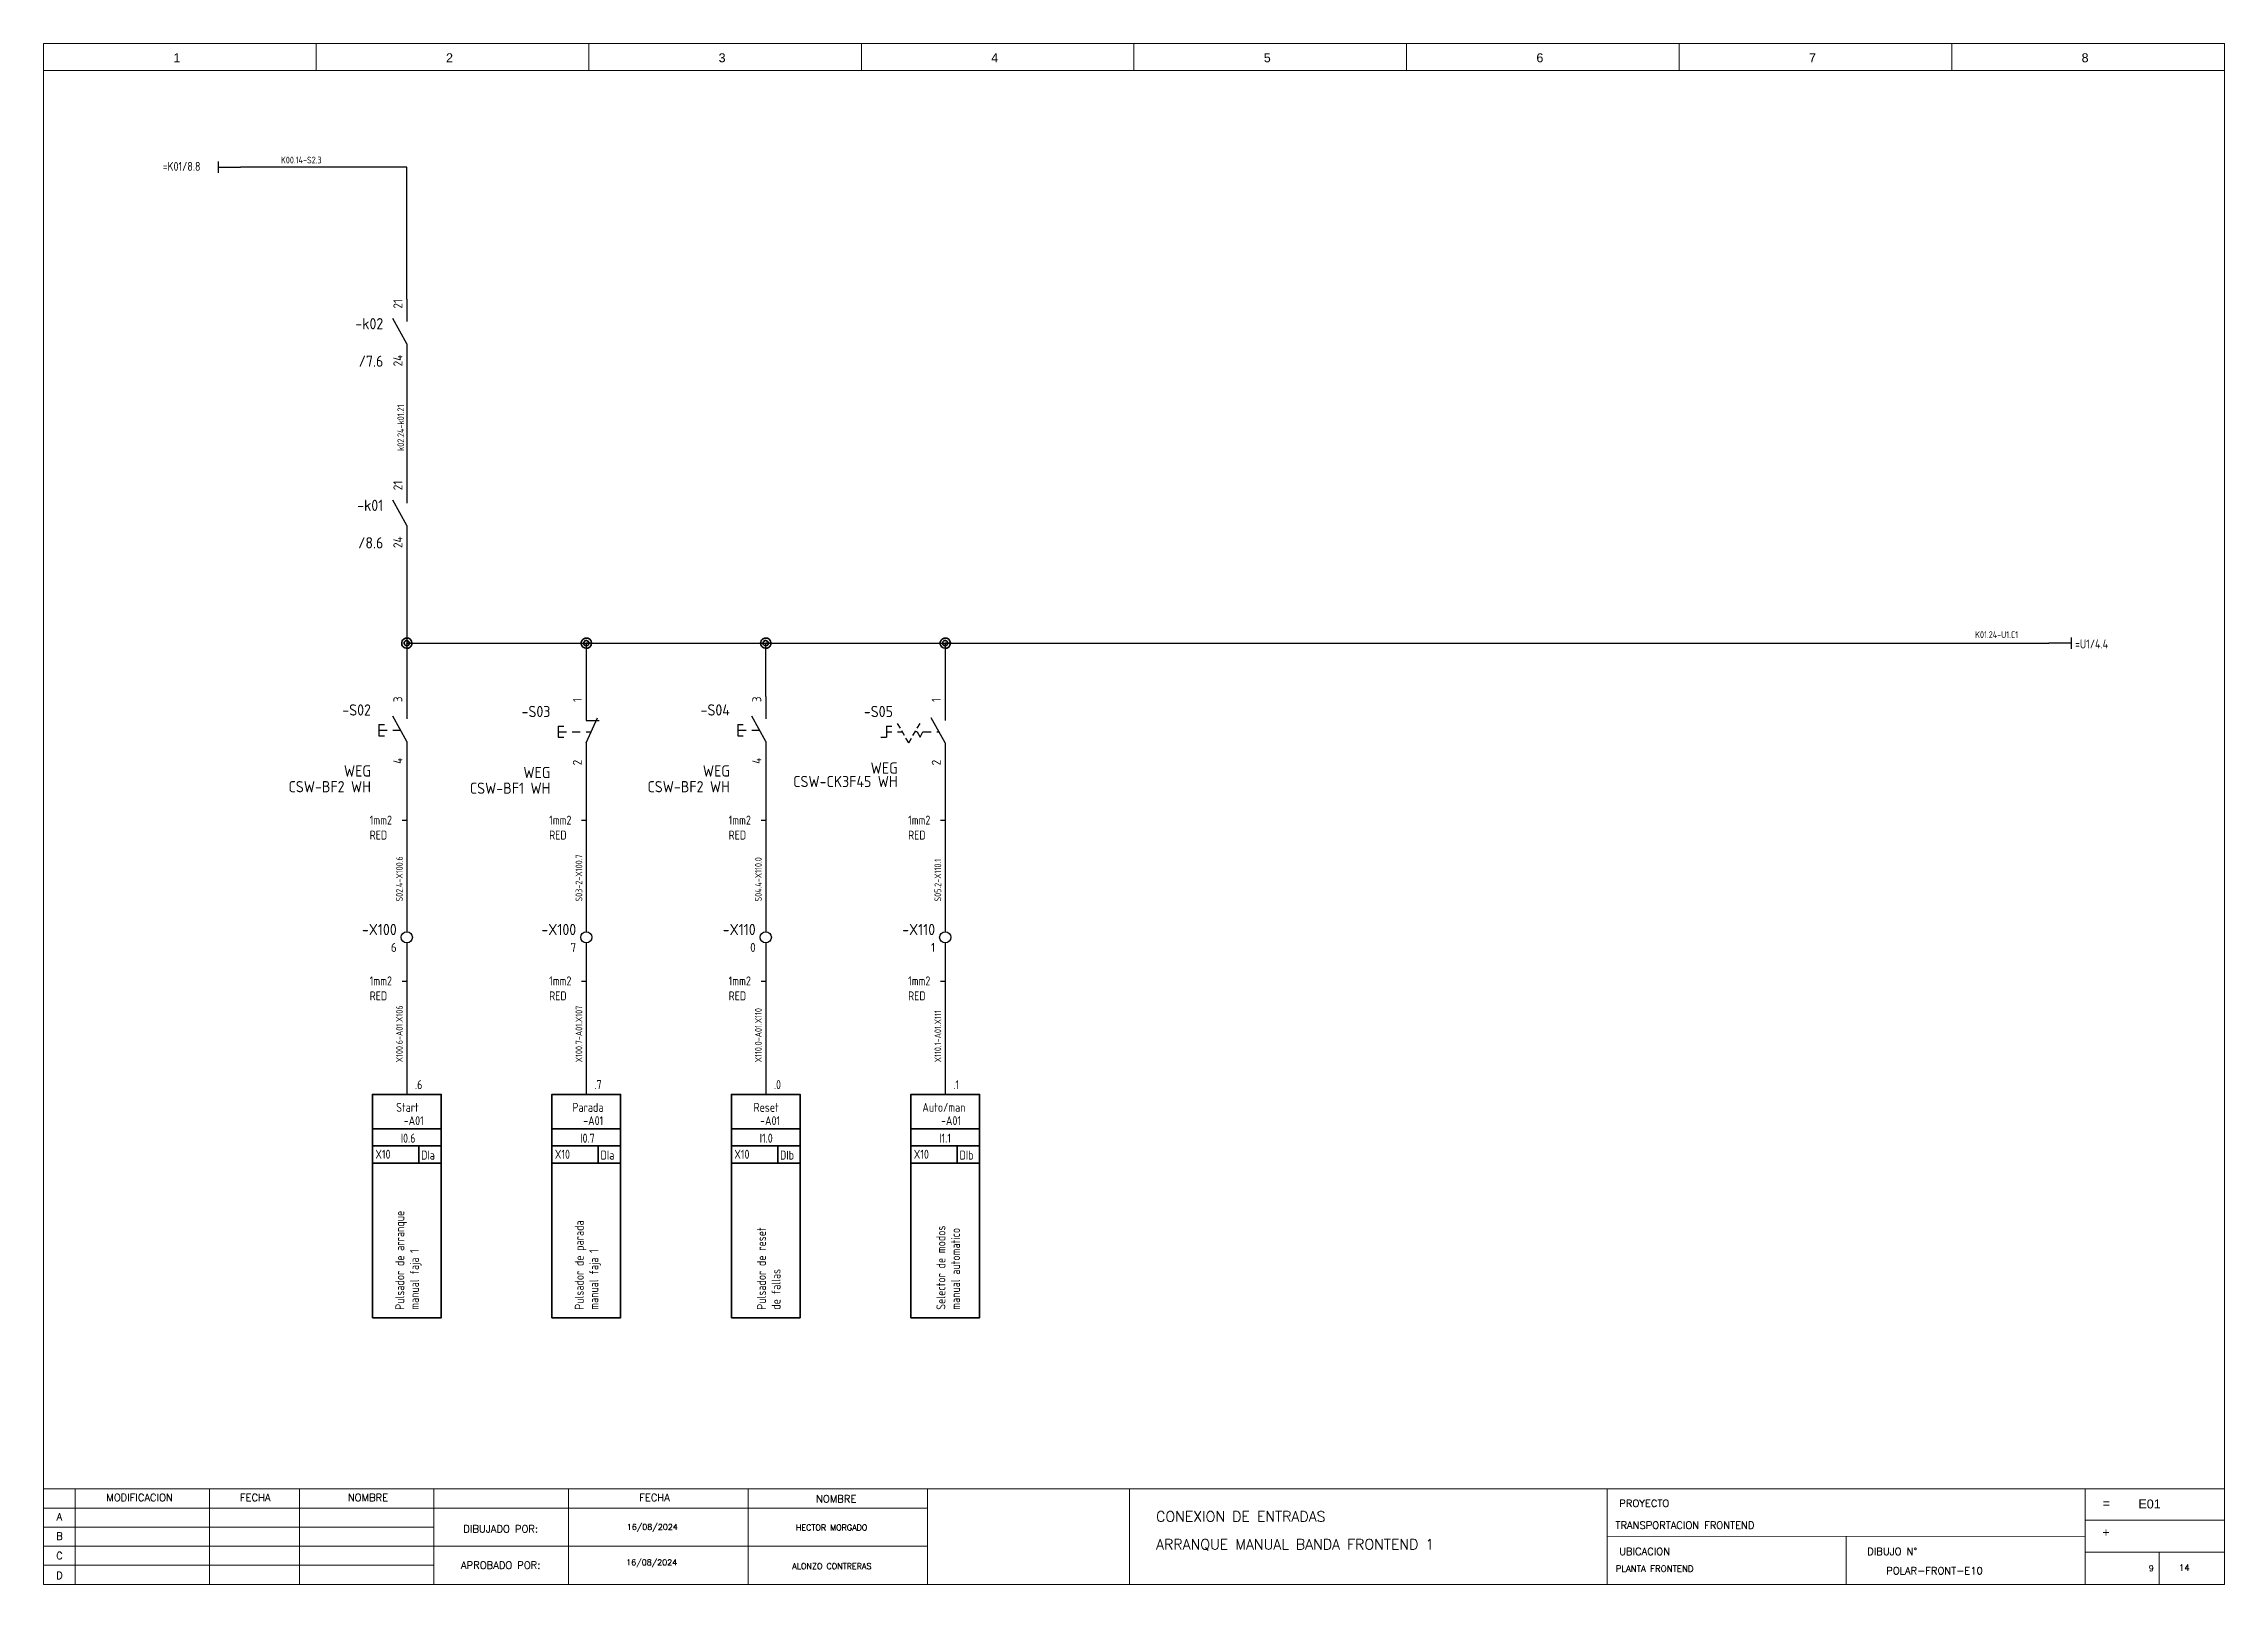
# Paper-space layout '09' of a CAD drawing. Header units: millimetres. Extents: x -33 to 453, y -23 to 320.
# The model-space entities are those that its viewports show. They can reach past a viewport. Long polylines and large blocks are cut down to what shows.
import ezdxf
from ezdxf.enums import TextEntityAlignment as Align

# ---------------------------------------------------------------- set-up
doc = ezdxf.new("R2010")
doc.units = ezdxf.units.MM
doc.header["$MEASUREMENT"] = 0
for name, color, linetype in [('0V', 160, 'Continuous'), ('24V', 20, 'Continuous'), ('DESC', 150, 'Continuous'), ('DESCCHILD', 20, 'Continuous'), ('PDF_Geometría', 7, 'Continuous'), ('TAGS', 150, 'Continuous'), ('TERMS', 123, 'Continuous'), ('WIRENO', 10, 'Continuous'), ('WIREREF', 50, 'Continuous')]:
    doc.layers.add(name, color=color, linetype=linetype)
for name, color, linetype, lineweight in [('FORMATO', 7, 'Continuous', 5), ('nombre tags', 200, 'Continuous', 0), ('SYMS', 7, 'Continuous', 30)]:
    doc.layers.add(name, color=color, linetype=linetype, lineweight=lineweight)
doc.styles.add('ROMANS', font='romans.shx')
doc.styles.add('SIMPLEX', font='simplex.shx', dxfattribs={"height": 6})
doc.styles.get("Standard").update_dxf_attribs({"font": 'arial.ttf'})
doc.styles.add('WD_IEC', font='ISOCP2.shx', dxfattribs={"width": 0.9, "height": 4})

# ---------------------------------------------------------------- blocks, each defined once
blk = doc.blocks.new('Membrete A3')
at = {"layer": 'FORMATO', "color": 5}
for p, q in [((454.02, 319.51), (-32.03, 319.51)), ((-32.03, 319.51), (-32.03, 313.51)), ((28.73, 319.51), (28.73, 313.51)), ((89.48, 319.51), (89.48, 313.51)), ((150.24, 319.51), (150.24, 313.51)), ((210.99, 319.51), (210.99, 313.51)), ((271.75, 319.51), (271.75, 313.51)), ((332.5, 319.51), (332.5, 313.51)), ((393.26, 319.51), (393.26, 313.51)), ((454.02, 319.51), (454.02, 313.51)), ((-32.03, 313.51), (454.02, 313.51)), ((454.02, -2.58), (-32.03, -2.58)), ((-32.03, -2.58), (-32.03, -23.85)), ((-25.03, -23.85), (-25.03, -2.58)), ((4.97, -23.85), (4.97, -2.58)), ((24.97, -23.85), (24.97, -2.58)), ((54.97, -23.85), (54.97, -2.58)), ((84.97, -23.85), (84.97, -2.58)), ((124.97, -23.85), (124.97, -2.58)), ((164.97, -23.85), (164.97, -2.58)), ((209.97, -23.85), (209.97, -2.58)), ((316.47, -2.58), (316.47, -23.85)), ((422.96, -2.58), (422.96, -23.85)), ((454.02, -2.58), (454.02, -23.85)), ((-32.03, -6.84), (54.97, -6.84)), ((54.97, -6.84), (164.97, -6.84)), ((422.96, -9.52), (454.02, -9.52)), ((-32.03, -11.09), (54.97, -11.09)), ((316.47, -13.22), (422.96, -13.1)), ((369.71, -13.16), (369.71, -23.85)), ((-32.03, -15.35), (54.97, -15.35)), ((54.97, -15.35), (164.97, -15.35)), ((422.96, -16.69), (454.02, -16.69)), ((-32.03, -19.6), (54.97, -19.6)), ((454.02, -23.85), (-32.03, -23.85))]:
    blk.add_line(p, q, dxfattribs=at)
at = {"layer": 'FORMATO', "color": 172, "true_color": 0x0000d2}
blk.add_line((439.51, -16.69), (439.51, -23.85), dxfattribs=at)
at = {"flags": 8}
for tag, p in [('=', (437.34, -6.94)), ('+', (437.03, -13.59))]:
    blk.add_attdef(tag, text='', height=2, dxfattribs=at).set_placement(p, align=Align.CENTER)
at = {"layer": 'FORMATO', "style": 'SIMPLEX'}
for s, height, p in [('MODIFICACION', 1.625, (-10.65, -5.33)), ('FECHA', 1.625, (15.14, -5.33)), ('NOMBRE', 1.625, (40.26, -5.33)), ('FECHA', 1.625, (104.13, -5.33)), ('NOMBRE', 1.625, (144.62, -5.61)), ('A', 1.62, (-28.51, -9.6)), ('PROYECTO', 1.625, (324.72, -6.61)), ('B', 1.62, (-28.51, -13.91)), ('DIBUJADO POR:', 1.625, (69.84, -12.31)), ('C', 1.62, (-28.51, -18.26)), ('APROBADO POR:', 1.625, (69.84, -20.39)), ('UBICACION', 1.625, (324.79, -17.32)), ('DIBUJO N°', 1.625, (379.98, -17.32)), ('D', 1.62, (-28.51, -22.66))]:
    blk.add_text(s, height=height, dxfattribs=at).set_placement(p, align=Align.CENTER)
at = {"layer": 'FORMATO', "color": 5, "char_height": 2, "attachment_point": 1}
for s, insert in [('1', (-3.1, 317.35)), ('2', (57.66, 317.35)), ('3', (118.41, 317.35)), ('4', (179.17, 317.35)), ('5', (239.92, 317.35)), ('6', (300.68, 317.35)), ('7', (361.44, 317.35)), ('8', (422.19, 317.35))]:
    blk.add_mtext_dynamic_manual_height_columns(s, width=6.4736, gutter_width=10, heights=[0], dxfattribs=dict(at, insert=insert))
at = {"layer": 'FORMATO', "char_height": 2, "attachment_point": 1}
for s, insert in [('{\\Famgdt|c0;=}', (426.91, -4.81)), ('{\\Famgdt|c0;+}', (426.84, -11.28))]:
    blk.add_mtext_dynamic_manual_height_columns(s, width=6.5897, gutter_width=30, heights=[0], dxfattribs=dict(at, insert=insert))
at = {"layer": 'FORMATO', "char_height": 1.3, "attachment_point": 1, "style": 'SIMPLEX'}
for insert in [(97.95, -10.41), (97.81, -18.31)]:
    blk.add_mtext_dynamic_manual_height_columns('16/08/2024', width=6.1912, gutter_width=1, heights=[0], dxfattribs=dict(at, insert=insert))
at = {"layer": 'FORMATO', "flags": 8}
for tag, p, height, style in [('MOD_DESC11', (-24.47, -8.5), 1.3, 'ROMANS'), ('MOD_DESC12', (-24.47, -10.77), 1.3, 'ROMANS'), ('TITULO_3', (215.92, -9.87), 2.3, 'ROMANS'), ('MOD_DESC21', (-24.43, -12.68), 1.3, 'ROMANS'), ('MOD_DESC22', (-24.43, -14.95), 1.3, 'ROMANS'), ('TITULO_4', (215.92, -16.08), 2.3, 'ROMANS'), ('TITULO_1', (318.29, -11.48), 1.62, 'SIMPLEX'), ('MOD_DESC31', (-24.52, -16.84), 1.3, 'ROMANS'), ('MOD_DESC32', (-24.52, -19.12), 1.3, 'ROMANS'), ('TITULO_2', (318.36, -21.07), 1.4, 'SIMPLEX')]:
    blk.add_attdef(tag, p, '', height=height, dxfattribs=dict(at, style=style))
for tag, height, style, p in [('MOD_F1', 1.3, 'ROMANS', (14.38, -9.61)), ('MOD_N1', 1.3, 'ROMANS', (30.54, -9.91)), ('MOD_F2', 1.3, 'ROMANS', (14.31, -13.92)), ('MOD_N2', 1.3, 'ROMANS', (30.46, -14.07)), ('DIBUJO', 1.3, 'SIMPLEX', (143.59, -11.82)), ('MOD_F3', 1.3, 'ROMANS', (14.38, -18.31)), ('MOD_N3', 1.3, 'ROMANS', (30.48, -18.32)), ('APROBO', 1.3, 'SIMPLEX', (143.64, -20.44)), ('DWG_NO', 1.62, 'SIMPLEX', (389.4, -21.62)), ('N°', 1.3, 'ROMANS', (432.14, -20.89))]:
    blk.add_attdef(tag, text='', height=height, dxfattribs=dict(at, style=style)).set_placement(p, align=Align.CENTER)
at = {"layer": 'FORMATO', "style": 'ROMANS', "flags": 8}
blk.add_attdef('CANTIDAD', text='', height=1.4, dxfattribs=at).set_placement((447.78, -20.98), align=Align.RIGHT)
blk = doc.blocks.new('REFERENCIA_ENTRADA_HORIZONTAL')
at = {"layer": 'SYMS'}
for p, q in [((-5, 1.25), (-5, -1.25)), ((-5, 0), (0, 0))]:
    blk.add_line(p, q, dxfattribs=at)
at = {"layer": 'TAGS', "style": 'WD_IEC', "width": 0.9, "flags": 8}
blk.add_attdef('TAG', text='', height=1, dxfattribs=at).set_placement((-15.18, -2.12), align=Align.RIGHT)
blk = doc.blocks.new('VT0002')
blk.add_circle((0, 0), 1.25)
at = {"style": 'WD_IEC', "flags": 1}
for tag, p, height in [('ASSYCODE', (2.75, 10.75), 1), ('CATDESC', (2.75, 9.25), 1), ('MFG', (2.75, 7.25), 1.5), ('CAT', (2.75, 4.75), 1.5), ('X4PIN01', (-1.25, 1), 0.25), ('X4TERM01', (-1.25, 0), 0.25), ('X4TERMDESC01', (-1.25, 0.5), 0.4), ('STRIPSEQ', (0, 0), 0.025), ('X2PIN01', (0, 2.25), 0.25), ('X2TERM01', (0, 1.25), 0.25), ('X8PIN01', (0, -0.25), 0.25), ('X2TERMDESC01', (0, 1.75), 0.4), ('X1PIN01', (1.25, 1), 0.25), ('X1TERM01', (1.25, 0), 0.25), ('X1TERMDESC01', (1.25, 0.5), 0.4), ('LINKTERM', (0, -0.04), 0.025), ('X8TERM01', (0, -1.25), 0.25), ('X8TERMDESC01', (0, -0.75), 0.4)]:
    blk.add_attdef(tag, p, '', height=height, dxfattribs=at)
at = {"style": 'WD_IEC'}
for tag, p in [('INST', (-2.25, 6.5)), ('LOC', (-2.25, 3.5)), ('DESC1', (-2.25, -6.25)), ('DESC2', (-2.25, -9.25)), ('DESC3', (-2.25, -12.25))]:
    blk.add_attdef(tag, text='', height=2.5, dxfattribs=at).set_placement(p, align=Align.RIGHT)
at = {"style": 'WD_IEC', "flags": 8}
for tag, height, p in [('TAGSTRIP', 2.5, (-2.25, 0.5)), ('TERM01', 2, (-2.25, -3.25))]:
    blk.add_attdef(tag, text='', height=height, dxfattribs=at).set_placement(p, align=Align.RIGHT)
blk = doc.blocks.new('VSW21')
for p, q in [((0, 7.5), (0, 2.5)), ((0, -2.5), (-3.125, 3.125)), ((0, -2.5), (0, -7.5))]:
    blk.add_line(p, q)
at = {"style": 'WD_IEC'}
for tag, p in [('INST', (-5.25, 7.75)), ('LOC', (-5.25, 4.25)), ('TAG2', (-5.25, 0.75)), ('XREF', (-5.25, -3.75)), ('DESC2', (-5.25, -11.1)), ('DESC1', (-5.25, -7.6)), ('DESC3', (-5.25, -14.6)), ('WDTAGALT', (-5, -18))]:
    blk.add_attdef(tag, text='', height=2.5, dxfattribs=at).set_placement(p, align=Align.RIGHT)
blk.add_attdef('TERM01', text='', height=2, rotation=90, dxfattribs=at).set_placement((-1, 7.5), align=Align.RIGHT)
at = {"style": 'WD_IEC', "flags": 1}
for tag, p, height in [('X2TERM01', (0, 7.5), 0.32), ('X4LINK', (-2, 0), 0.32), ('X1LINK', (-0.5, 0), 0.32), ('CONTACT', (4, -3.5), 1), ('FAMILY', (4, -5), 1), ('COMMON', (5.25, -4.75), 1), ('X8TERM02', (0, -7.5), 0.32)]:
    blk.add_attdef(tag, p, '', height=height, dxfattribs=at)
at = {"style": 'WD_IEC'}
blk.add_attdef('TERM02', (-1, -7.5), '', height=2, rotation=90, dxfattribs=at)
blk = doc.blocks.new('VPB11')
for p, q in [((0, 7.5), (0, 2.5)), ((-6.25, 1.25), (-6.25, -1.25)), ((-6.25, 1.25), (-5, 1.25)), ((-6.25, 0), (-4.375, 0)), ((0, -2.5), (-3.125, 3.125)), ((-3.125, 0), (-1.389, 0)), ((-6.25, -1.25), (-5, -1.25)), ((0, -2.5), (0, -7.5))]:
    blk.add_line(p, q)
at = {"style": 'WD_IEC'}
for tag, p in [('INST', (-8, 10.25)), ('TAG1', (-8, 3.25)), ('LOC', (-8, 6.75)), ('DESC1', (-8, -10.35)), ('DESC2', (-8, -13.85)), ('DESC3', (-8, -17.35))]:
    blk.add_attdef(tag, text='', height=2.5, dxfattribs=at).set_placement(p, align=Align.RIGHT)
blk.add_attdef('TERM01', text='', height=2, rotation=90, dxfattribs=at).set_placement((-1, 7.5), align=Align.RIGHT)
at = {"style": 'WD_IEC', "flags": 1}
for tag, p, height in [('X2TERM01', (0, 7.5), 0.32), ('CONTACT', (0.5, 4.5), 1), ('X1LINK', (0, 0), 0.32), ('COMMON', (1.75, 3.25), 1), ('ASSYCODE', (1, -4), 1), ('FAMILY', (1, -5.5), 1), ('X8TERM02', (0, -7.5), 0.32), ('CATDESC', (1, -7), 1)]:
    blk.add_attdef(tag, p, '', height=height, dxfattribs=at)
at = {"style": 'WD_IEC', "flags": 9}
for tag, p in [('MFG', (-8.5, -0.25)), ('CAT', (-8.5, -2.75))]:
    blk.add_attdef(tag, text='', height=1.5, dxfattribs=at).set_placement(p, align=Align.RIGHT)
at = {"style": 'WD_IEC'}
blk.add_attdef('TERM02', (-1, -7.5), '', height=2, rotation=90, dxfattribs=at)
at = {"lineweight": 15, "style": 'WD_IEC'}
blk.add_attdef('XREF', text='', height=2.5, dxfattribs=at).set_placement((-8, -6.35), align=Align.RIGHT)
blk = doc.blocks.new('VPB12')
for p, q in [((0, 7.5), (0, 2.5)), ((-6.25, 1.25), (-6.25, -1.25)), ((-6.25, 1.25), (-5, 1.25)), ((-6.25, 0), (-4.38, 0)), ((-3.12, 0), (-1.39, 0)), ((0, -2.5), (2.5, 3.12)), ((0, 2.5), (2.87, 2.5)), ((0, 0), (1.11, 0)), ((-6.25, -1.25), (-5, -1.25)), ((0, -2.5), (0, -7.5))]:
    blk.add_line(p, q)
at = {"style": 'WD_IEC'}
for tag, p in [('INST', (-8, 10.25)), ('TAG1', (-8, 3.25)), ('LOC', (-8, 6.75)), ('DESC1', (-8, -10.35)), ('DESC2', (-8, -13.85)), ('DESC3', (-8, -17.35))]:
    blk.add_attdef(tag, text='', height=2.5, dxfattribs=at).set_placement(p, align=Align.RIGHT)
blk.add_attdef('TERM01', text='', height=2, rotation=90, dxfattribs=at).set_placement((-1, 7.5), align=Align.RIGHT)
at = {"style": 'WD_IEC', "flags": 1}
for tag, p, height in [('X2TERM01', (0, 7.5), 0.32), ('CONTACT', (0.5, 4.5), 1), ('X1LINK', (1.5, 0), 0.32), ('COMMON', (1.75, 3.25), 1), ('ASSYCODE', (1, -4), 1), ('FAMILY', (1, -5.5), 1), ('X8TERM02', (0, -7.5), 0.32), ('CATDESC', (1, -7), 1)]:
    blk.add_attdef(tag, p, '', height=height, dxfattribs=at)
at = {"style": 'WD_IEC', "flags": 9}
for tag, p in [('MFG', (-8.5, -0.25)), ('CAT', (-8.5, -2.75))]:
    blk.add_attdef(tag, text='', height=1.5, dxfattribs=at).set_placement(p, align=Align.RIGHT)
at = {"style": 'WD_IEC'}
blk.add_attdef('TERM02', (-1, -7.5), '', height=2, rotation=90, dxfattribs=at)
at = {"lineweight": 15, "style": 'WD_IEC'}
blk.add_attdef('XREF', text='', height=2.5, dxfattribs=at).set_placement((-8, -6.35), align=Align.RIGHT)
blk = doc.blocks.new('VSS112')
for p, q in [((0, 7.5), (0, 2.5)), ((-13.12, 1.25), (-11.88, 1.25)), ((-13.12, 1.25), (-13.12, -1.25)), ((-13.12, 0), (-11.88, 0)), ((-10, 0.75), (-10.62, 1.83)), ((-10.62, 0), (-9.57, 0)), ((-9.06, -0.88), (-9.69, 0.21)), ((-7.19, -0.88), (-6.56, 0.21)), ((-6.25, 0), (-6.68, 0)), ((-6.25, 0.75), (-5.62, 1.83)), ((-6.25, 0), (-5.62, -1.25)), ((-5.62, -1.25), (-5, 0)), ((-5, 0), (-3.12, 0)), ((0, -2.5), (-3.12, 3.12)), ((-1.88, 0), (-1.39, 0)), ((-14.38, -1.25), (-13.12, -1.25)), ((-8.12, -2.5), (-8.75, -1.42)), ((-8.12, -2.5), (-7.5, -1.42)), ((0, -2.5), (0, -7.5))]:
    blk.add_line(p, q)
at = {"style": 'WD_IEC'}
for tag, p in [('INST', (-15.5, 9.25)), ('TAG1', (-15.5, 3.25)), ('LOC', (-15.5, 6.25)), ('DESC1', (-15.5, -9.35)), ('DESC3', (-15.5, -15.35)), ('DESC2', (-15.5, -12.35))]:
    blk.add_attdef(tag, text='', height=2.5, dxfattribs=at).set_placement(p, align=Align.RIGHT)
at = {"style": 'WD_IEC', "flags": 8}
for tag, p in [('POS1', (-10.62, 3.5)), ('POS2', (-5.62, 3.5))]:
    blk.add_attdef(tag, text='', height=2, rotation=90, dxfattribs=at).set_placement(p, align=Align.MIDDLE_LEFT)
at = {"style": 'WD_IEC'}
blk.add_attdef('TERM01', text='', height=2, rotation=90, dxfattribs=at).set_placement((-1, 7.5), align=Align.RIGHT)
at = {"style": 'WD_IEC', "flags": 1}
for tag, p, height in [('X2TERM01', (0, 7.5), 0.32), ('CONTACT', (0.5, 4.5), 1), ('X1LINK', (0, 0), 0.32), ('COMMON', (1.75, 3.25), 1), ('X8TERM02', (0, -7.5), 0.32), ('ASSYCODE', (1, -9), 1), ('FAMILY', (1, -10.5), 1), ('CATDESC', (1, -12), 1)]:
    blk.add_attdef(tag, p, '', height=height, dxfattribs=at)
at = {"style": 'WD_IEC', "flags": 9}
for tag, p in [('MFG', (-16, -0.25)), ('CAT', (-16, -2.75))]:
    blk.add_attdef(tag, text='', height=1.5, dxfattribs=at).set_placement(p, align=Align.RIGHT)
at = {"style": 'WD_IEC'}
blk.add_attdef('TERM02', (-1, -7.5), '', height=2, rotation=90, dxfattribs=at)
at = {"lineweight": 15, "style": 'WD_IEC'}
blk.add_attdef('XREF', text='', height=2.5, dxfattribs=at).set_placement((-15.5, -6.35), align=Align.RIGHT)
blk.add_attdef('STATE', (1.25, -6.35), '', height=2.5, dxfattribs=at)
blk = doc.blocks.new('empalme')
at = {"layer": 'PDF_Geometría', "color": 40, "lineweight": 35, "true_color": 0xffcf00}
for points in [[(145.66, 151.93), (144.51, 151.93)], [(145.1, 151.93), (144.51, 151.93)]]:
    blk.add_lwpolyline(points, close=True, dxfattribs=at)
for points in [[(143.39, 152.17), (143.39, 152.17), (143.34, 151.93), (143.39, 151.7)], [(143.58, 152.61), (143.58, 152.61), (143.44, 152.41), (143.39, 152.17)], [(143.39, 151.7), (143.39, 151.7), (143.44, 151.46), (143.58, 151.26)], [(143.94, 152.93), (143.94, 152.93), (143.73, 152.81), (143.58, 152.61)], [(143.58, 151.26), (143.58, 151.26), (143.73, 151.06), (143.94, 150.94)], [(143.94, 152.06), (143.94, 152.06), (143.92, 151.93), (143.94, 151.81)], [(144.39, 153.08), (144.39, 153.08), (144.15, 153.05), (143.94, 152.93)], [(144.04, 152.28), (144.04, 152.28), (143.97, 152.18), (143.94, 152.06)], [(143.94, 151.81), (143.94, 151.81), (143.97, 151.69), (144.04, 151.59)], [(143.94, 150.94), (143.94, 150.94), (144.15, 150.82), (144.39, 150.79)], [(144.22, 152.44), (144.22, 152.44), (144.12, 152.38), (144.04, 152.28)], [(144.04, 151.59), (144.04, 151.59), (144.12, 151.49), (144.22, 151.43)], [(144.45, 152.51), (144.45, 152.51), (144.33, 152.5), (144.22, 152.44)], [(144.22, 151.43), (144.22, 151.43), (144.33, 151.37), (144.45, 151.36)], [(144.87, 153.03), (144.87, 153.03), (144.64, 153.1), (144.39, 153.08)], [(144.39, 150.79), (144.39, 150.79), (144.64, 150.77), (144.87, 150.84)], [(144.69, 152.49), (144.69, 152.49), (144.58, 152.53), (144.45, 152.51)], [(144.45, 151.36), (144.45, 151.36), (144.58, 151.34), (144.69, 151.38)], [(144.9, 152.37), (144.9, 152.37), (144.81, 152.45), (144.69, 152.49)], [(144.69, 151.38), (144.69, 151.38), (144.81, 151.42), (144.9, 151.5)], [(145.28, 152.79), (145.28, 152.79), (145.1, 152.95), (144.87, 153.03)], [(144.87, 150.84), (144.87, 150.84), (145.1, 150.92), (145.28, 151.08)], [(145.05, 152.17), (145.05, 152.17), (144.99, 152.28), (144.9, 152.37)], [(144.9, 151.5), (144.9, 151.5), (144.99, 151.58), (145.05, 151.7)], [(145.1, 151.93), (145.1, 151.93), (145.1, 152.06), (145.05, 152.17)], [(145.05, 151.7), (145.05, 151.7), (145.1, 151.81), (145.1, 151.93)], [(145.56, 152.4), (145.56, 152.4), (145.46, 152.62), (145.28, 152.79)], [(145.28, 151.08), (145.28, 151.08), (145.46, 151.24), (145.56, 151.47)], [(145.66, 151.93), (145.66, 151.93), (145.66, 152.18), (145.56, 152.4)], [(145.56, 151.47), (145.56, 151.47), (145.66, 151.69), (145.66, 151.93)]]:
    blk.add_open_spline(points, degree=3, dxfattribs=at)
blk = doc.blocks.new('empalme_')
at = {"layer": '0V'}
blk.add_blockref('empalme', (-144.51, -151.93), dxfattribs=at)

msp = doc.modelspace()

# ---------------------------------------------------------------- linework, layer by layer
at = {"layer": '24V'}
for p, q in [((1609.99, 25.62), (1572.94, 25.62)), ((1609.99, -3.75), (1609.99, 25.62)), ((1609.99, -18.75), (1609.99, -44.23)), ((1609.99, -59.23), (1609.99, -80.45)), ((1609.99, -80.45), (1609.99, -92.33)), ((1609.99, -80.45), (1975.97, -80.45)), ((1649.99, -80.45), (1649.99, -92.67)), ((1689.99, -92.33), (1689.99, -80.45)), ((1729.99, -80.45), (1729.99, -92.67)), ((1689.99, -102.33), (1689.99, -144.75)), ((1609.99, -107.33), (1609.99, -144.75)), ((1649.99, -107.67), (1649.99, -144.75)), ((1729.99, -107.67), (1729.99, -144.75)), ((1609.99, -147.25), (1609.99, -181)), ((1649.99, -147.25), (1649.99, -181)), ((1689.99, -147.25), (1689.99, -181)), ((1729.99, -147.25), (1729.99, -181))]:
    msp.add_line(p, q, dxfattribs=at)
at = {"layer": 'PDF_Geometría', "lineweight": 35}
for points in [[(1602.33, -230.79), (1602.33, -181), (1617.65, -181), (1617.65, -230.79)], [(1642.33, -230.79), (1642.33, -181), (1657.65, -181), (1657.65, -230.79)], [(1682.33, -230.79), (1682.33, -181), (1697.65, -181), (1697.65, -230.79)], [(1722.33, -230.79), (1722.33, -181), (1737.65, -181), (1737.65, -230.79)]]:
    msp.add_lwpolyline(points, close=True, dxfattribs=at)
for points in [[(1602.33, -188.66), (1617.65, -188.66)], [(1642.33, -188.66), (1657.65, -188.66)], [(1682.33, -188.66), (1697.65, -188.66)], [(1722.33, -188.66), (1737.65, -188.66)], [(1602.33, -192.49), (1617.65, -192.49)], [(1612.67, -196.32), (1612.67, -192.49)], [(1642.33, -192.49), (1657.65, -192.49)], [(1652.67, -196.32), (1652.67, -192.49)], [(1682.33, -192.49), (1697.65, -192.49)], [(1692.67, -196.32), (1692.67, -192.49)], [(1722.33, -192.49), (1737.65, -192.49)], [(1732.67, -196.32), (1732.67, -192.49)], [(1602.33, -196.32), (1617.65, -196.32)], [(1642.33, -196.32), (1657.65, -196.32)], [(1682.33, -196.32), (1697.65, -196.32)], [(1722.33, -196.32), (1737.65, -196.32)]]:
    msp.add_lwpolyline(points, dxfattribs=at)
at = {"layer": 'SYMS'}
for p, q in [((1980.97, -80.45), (1975.97, -80.45)), ((1980.97, -79.2), (1980.97, -81.7))]:
    msp.add_line(p, q, dxfattribs=at)
at = {"layer": 'WIRENO'}
for p, q in [((1608.93, -119.91), (1609.99, -119.91)), ((1648.93, -119.91), (1649.99, -119.91)), ((1688.93, -119.91), (1689.99, -119.91)), ((1728.93, -119.91), (1729.99, -119.91)), ((1608.93, -155.74), (1609.99, -155.74)), ((1648.93, -155.74), (1649.99, -155.74)), ((1688.93, -155.74), (1689.99, -155.74)), ((1728.93, -155.74), (1729.99, -155.74))]:
    msp.add_line(p, q, dxfattribs=at)

# ---------------------------------------------------------------- block references
at = {"layer": '0V'}
for p in [(1609.99, -80.45), (1649.99, -80.45), (1689.99, -80.45), (1729.99, -80.45)]:
    msp.add_blockref('empalme_', p, dxfattribs=at)
at = {"layer": 'SYMS'}
msp.add_blockref('REFERENCIA_ENTRADA_HORIZONTAL', (1572.94, 25.62), dxfattribs=at)
ref = msp.add_blockref('VSW21', (1609.99, -11.25), dxfattribs=at)
ref.add_attrib('TERM02', '24', (1608.99, -18.75), dxfattribs={"layer": 'TERMS', "height": 2, "rotation": 90, "style": 'WD_IEC'})
ref.add_attrib('TERM01', '21', dxfattribs={"layer": 'TERMS', "height": 2, "rotation": 90, "style": 'WD_IEC'}).set_placement((1608.99, -3.75), align=Align.RIGHT)
ref.add_attrib('DESC1', '/7.6', dxfattribs={"layer": 'DESCCHILD', "height": 2.5, "style": 'WD_IEC'}).set_placement((1604.74, -18.85), align=Align.RIGHT)
ref.add_attrib('TAG2', '-k02', dxfattribs={"layer": 'TAGS', "height": 2.5, "style": 'WD_IEC'}).set_placement((1604.74, -10.5), align=Align.RIGHT)
ref = msp.add_blockref('VSW21', (1609.99, -51.73), dxfattribs=at)
ref.add_attrib('TERM02', '24', (1608.99, -59.23), dxfattribs={"layer": 'TERMS', "height": 2, "rotation": 90, "style": 'WD_IEC'})
ref.add_attrib('TERM01', '21', dxfattribs={"layer": 'TERMS', "height": 2, "rotation": 90, "style": 'WD_IEC'}).set_placement((1608.99, -44.23), align=Align.RIGHT)
ref.add_attrib('DESC1', '/8.6', dxfattribs={"layer": 'DESCCHILD', "height": 2.5, "style": 'WD_IEC'}).set_placement((1604.74, -59.33), align=Align.RIGHT)
ref.add_attrib('TAG2', '-k01', dxfattribs={"layer": 'TAGS', "height": 2.5, "style": 'WD_IEC'}).set_placement((1604.74, -50.98), align=Align.RIGHT)
ref = msp.add_blockref('VPB11', (1609.99, -99.83), dxfattribs=at)
ref.add_attrib('TERM02', '4', (1608.99, -107.33), dxfattribs={"layer": 'TERMS', "height": 2, "rotation": 90, "style": 'WD_IEC'})
ref.add_attrib('TERM01', '3', dxfattribs={"layer": 'TERMS', "height": 2, "rotation": 90, "style": 'WD_IEC'}).set_placement((1608.99, -92.33), align=Align.RIGHT)
ref.add_attrib('DESC2', 'CSW-BF2 WH', dxfattribs={"layer": 'DESC', "height": 2.5, "style": 'WD_IEC'}).set_placement((1601.99, -113.68), align=Align.RIGHT)
ref.add_attrib('DESC1', 'WEG', dxfattribs={"layer": 'DESC', "height": 2.5, "style": 'WD_IEC'}).set_placement((1601.99, -110.18), align=Align.RIGHT)
ref.add_attrib('TAG1', '-S02', dxfattribs={"layer": 'TAGS', "height": 2.5, "style": 'WD_IEC'}).set_placement((1601.99, -96.58), align=Align.RIGHT)
ref = msp.add_blockref('VPB11', (1689.99, -99.83), dxfattribs=at)
ref.add_attrib('TERM02', '4', (1688.99, -107.33), dxfattribs={"layer": 'TERMS', "height": 2, "rotation": 90, "style": 'WD_IEC'})
ref.add_attrib('TERM01', '3', dxfattribs={"layer": 'TERMS', "height": 2, "rotation": 90, "style": 'WD_IEC'}).set_placement((1688.99, -92.33), align=Align.RIGHT)
ref.add_attrib('DESC2', 'CSW-BF2 WH', dxfattribs={"layer": 'DESC', "height": 2.5, "style": 'WD_IEC'}).set_placement((1681.99, -113.68), align=Align.RIGHT)
ref.add_attrib('DESC1', 'WEG', dxfattribs={"layer": 'DESC', "height": 2.5, "style": 'WD_IEC'}).set_placement((1681.99, -110.18), align=Align.RIGHT)
ref.add_attrib('TAG1', '-S04', dxfattribs={"layer": 'TAGS', "height": 2.5, "style": 'WD_IEC'}).set_placement((1681.99, -96.58), align=Align.RIGHT)
ref = msp.add_blockref('VPB12', (1649.99, -100.17), dxfattribs=at)
ref.add_attrib('TERM02', '2', (1648.99, -107.67), dxfattribs={"layer": 'TERMS', "height": 2, "rotation": 90, "style": 'WD_IEC'})
ref.add_attrib('TERM01', '1', dxfattribs={"layer": 'TERMS', "height": 2, "rotation": 90, "style": 'WD_IEC'}).set_placement((1648.99, -92.67), align=Align.RIGHT)
ref.add_attrib('DESC2', 'CSW-BF1 WH', dxfattribs={"layer": 'DESC', "height": 2.5, "style": 'WD_IEC'}).set_placement((1641.99, -114.02), align=Align.RIGHT)
ref.add_attrib('DESC1', 'WEG', dxfattribs={"layer": 'DESC', "height": 2.5, "style": 'WD_IEC'}).set_placement((1641.99, -110.52), align=Align.RIGHT)
ref.add_attrib('TAG1', '-S03', dxfattribs={"layer": 'TAGS', "height": 2.5, "style": 'WD_IEC'}).set_placement((1641.99, -96.92), align=Align.RIGHT)
ref = msp.add_blockref('VSS112', (1729.99, -100.17), dxfattribs=at)
ref.add_attrib('TERM02', '2', (1728.99, -107.67), dxfattribs={"layer": 'TERMS', "height": 2, "rotation": 90, "style": 'WD_IEC'})
ref.add_attrib('TERM01', '1', dxfattribs={"layer": 'TERMS', "height": 2, "rotation": 90, "style": 'WD_IEC'}).set_placement((1728.99, -92.67), align=Align.RIGHT)
ref.add_attrib('DESC2', 'CSW-CK3F45 WH', dxfattribs={"layer": 'DESC', "height": 2.5, "style": 'WD_IEC'}).set_placement((1719.39, -112.52), align=Align.RIGHT)
ref.add_attrib('DESC1', 'WEG', dxfattribs={"layer": 'DESC', "height": 2.5, "style": 'WD_IEC'}).set_placement((1719.39, -109.52), align=Align.RIGHT)
ref.add_attrib('TAG1', '-S05', dxfattribs={"layer": 'TAGS', "height": 2.5, "style": 'WD_IEC'}).set_placement((1718.33, -96.92), align=Align.RIGHT)
ref = msp.add_blockref('VT0002', (1609.99, -146), dxfattribs=at)
ref.add_attrib('TERM01', '6', dxfattribs={"layer": 'TERMS', "height": 2, "style": 'WD_IEC', "flags": 8}).set_placement((1607.74, -149.25), align=Align.RIGHT)
ref.add_attrib('TAGSTRIP', '-X100', dxfattribs={"layer": 'TAGS', "height": 2.5, "style": 'WD_IEC', "flags": 8}).set_placement((1607.74, -145.5), align=Align.RIGHT)
ref = msp.add_blockref('VT0002', (1649.99, -146), dxfattribs=at)
ref.add_attrib('TERM01', '7', dxfattribs={"layer": 'TERMS', "height": 2, "style": 'WD_IEC', "flags": 8}).set_placement((1647.74, -149.25), align=Align.RIGHT)
ref.add_attrib('TAGSTRIP', '-X100', dxfattribs={"layer": 'TAGS', "height": 2.5, "style": 'WD_IEC', "flags": 8}).set_placement((1647.74, -145.5), align=Align.RIGHT)
ref = msp.add_blockref('VT0002', (1689.99, -146), dxfattribs=at)
ref.add_attrib('TERM01', '0', dxfattribs={"layer": 'TERMS', "height": 2, "style": 'WD_IEC', "flags": 8}).set_placement((1687.74, -149.25), align=Align.RIGHT)
ref.add_attrib('TAGSTRIP', '-X110', dxfattribs={"layer": 'TAGS', "height": 2.5, "style": 'WD_IEC', "flags": 8}).set_placement((1687.74, -145.5), align=Align.RIGHT)
ref = msp.add_blockref('VT0002', (1729.99, -146), dxfattribs=at)
ref.add_attrib('TERM01', '1', dxfattribs={"layer": 'TERMS', "height": 2, "style": 'WD_IEC', "flags": 8}).set_placement((1727.74, -149.25), align=Align.RIGHT)
ref.add_attrib('TAGSTRIP', '-X110', dxfattribs={"layer": 'TAGS', "height": 2.5, "style": 'WD_IEC', "flags": 8}).set_placement((1727.74, -145.5), align=Align.RIGHT)

# ---------------------------------------------------------------- texts
at = {"layer": 'DESC', "char_height": 2, "attachment_point": 7, "rotation": 90, "style": 'WD_IEC'}
for s, insert, width in [('Pulsador de arranque ', (1610.03, -228.99), 36.6324), ('Pulsador de parada ', (1650.03, -228.99), 36.6324), ('Pulsador de reset ', (1690.03, -228.99), 36.6324), ('Selector de modos', (1730.03, -228.99), 36.6324), ('manual automatico', (1733.28, -228.99), 23.3382), ('manual faja 1', (1653.28, -228.99), 22.2817), ('de fallas', (1693.28, -228.99), 21.8232)]:
    msp.add_mtext(s, dxfattribs=dict(at, insert=insert, width=width))
at = {"layer": 'DESC', "insert": (1613.28, -228.99), "char_height": 2, "attachment_point": 7, "rotation": 90, "style": 'WD_IEC'}
msp.add_mtext('manual faja 1', dxfattribs=at)
at = {"layer": 'nombre tags', "attachment_point": 7, "style": 'WD_IEC'}
for s, insert, char_height, width in [(' {\\H0.8x;Start}', (1607.62, -184.89), 2.5, 5.0603), (' {\\H0.8x;Parada}', (1646.9, -184.89), 2.5, 5.0603), (' {\\H0.8x;Reset}', (1687.28, -184.89), 2.5, 5.0603), (' {\\H0.8x;Auto/man}', (1724.89, -184.89), 2.5, 5.0603), ('I0.6', (1608.63, -191.76), 2, 9.3223), ('I0.7', (1648.63, -191.76), 2, 9.3223), ('I1.0', (1688.63, -191.76), 2, 9.3223), ('I1.1', (1728.63, -191.76), 2, 9.3223)]:
    msp.add_mtext(s, dxfattribs=dict(at, insert=insert, char_height=char_height, width=width))
at = {"layer": 'nombre tags', "char_height": 2, "attachment_point": 7, "style": 'WD_IEC'}
for s, insert in [('\\pxi-3,l4,t4;-A01', (1607.29, -187.86)), ('\\pxi-3,l4,t4;-A01', (1647.29, -187.86)), ('\\pxi-3,l4,t4;-A01', (1686.72, -187.86)), ('\\pxi-3,l4,t4;-A01', (1727.04, -187.86)), ('X10   ', (1602.98, -195.34)), ('DIa  ', (1613.18, -195.53)), ('X10   ', (1642.98, -195.34)), ('DIa  ', (1653.18, -195.53)), ('X10   ', (1682.98, -195.34)), ('DIb  ', (1693.18, -195.53)), ('X10   ', (1722.98, -195.34)), ('DIb  ', (1733.18, -195.53))]:
    msp.add_mtext(s, dxfattribs=dict(at, insert=insert))
at = {"layer": 'TAGS', "char_height": 2, "attachment_point": 1, "style": 'WD_IEC'}
for s, insert in [('\\pxql;=K01/8.8', (1555.56, 26.81)), ('\\pxql;=U1/4.4', (1981.79, -79.62))]:
    msp.add_mtext_dynamic_manual_height_columns(s, width=2, gutter_width=10, heights=[0], dxfattribs=dict(at, insert=insert))
at = {"layer": 'TAGS', "char_height": 2, "attachment_point": 7, "style": 'WD_IEC'}
for s, insert in [('.6', (1611.8, -179.83)), ('.7', (1651.8, -179.83)), ('.0', (1691.8, -179.83)), ('.1', (1731.8, -179.83))]:
    msp.add_mtext(s, dxfattribs=dict(at, insert=insert))
at = {"layer": 'WIRENO', "char_height": 2, "attachment_point": 1, "style": 'WD_IEC'}
for insert in [(1601.72, -118.88), (1641.72, -118.88), (1681.72, -118.88), (1721.72, -118.88), (1601.72, -154.71), (1641.72, -154.71), (1681.72, -154.71), (1721.72, -154.71)]:
    msp.add_mtext_dynamic_manual_height_columns('1mm2\\PRED', width=7.1352, gutter_width=20, heights=[0], dxfattribs=dict(at, insert=insert))
at = {"layer": 'WIREREF', "char_height": 1.5, "attachment_point": 1, "style": 'WD_IEC'}
for s, insert in [('K00.14-S2.3', (1581.94, 27.97)), ('K01.24-U1.C1', (1959.53, -77.8))]:
    msp.add_mtext_dynamic_manual_height_columns(s, width=67.509, gutter_width=20, heights=[0], dxfattribs=dict(at, insert=insert))
at = {"layer": 'WIREREF', "char_height": 1.5, "attachment_point": 1, "rotation": 90, "style": 'WD_IEC'}
for s, insert in [('k02.24-k01.21', (1607.89, -37.62)), ('S02.4-X100.6', (1607.59, -138.02)), ('S03-2-X100.7', (1647.59, -138.02)), ('S04.4-X110.0', (1687.59, -138.02)), ('S05.2-X110.1', (1727.59, -138.02)), ('X100.6-A01.X106', (1607.59, -173.86)), ('X100.7-A01.X107', (1647.59, -173.86)), ('X110.0-A01.X110', (1687.59, -173.86)), ('X110.1-A01.X111', (1727.59, -173.86))]:
    msp.add_mtext_dynamic_manual_height_columns(s, width=67.509, gutter_width=20, heights=[0], dxfattribs=dict(at, insert=insert))

psp = doc.layouts.new('09')

# ---------------------------------------------------------------- block references
at = {"layer": 'FORMATO'}
ref = psp.add_blockref('Membrete A3', (-0.82, 0.6), dxfattribs=at)
ref.add_attrib('N°', '9', dxfattribs={"height": 1.3, "style": 'ROMANS', "flags": 8}).set_placement((436.91, -20.33), align=Align.CENTER)
ref.add_attrib('TITULO_4', 'ARRANQUE MANUAL BANDA FRONTEND 1', (215.1, -15.48), dxfattribs={"height": 2.3, "style": 'ROMANS', "flags": 8})
ref.add_attrib('DWG_NO', 'POLAR-FRONT-E10', dxfattribs={"height": 1.625, "style": 'SIMPLEX', "flags": 8}).set_placement((388.58, -21.02), align=Align.CENTER)
ref.add_attrib('DIBUJO', 'HECTOR MORGADO', dxfattribs={"height": 1.3, "style": 'SIMPLEX', "flags": 8}).set_placement((142.77, -11.23), align=Align.CENTER)
ref.add_attrib('APROBO', 'ALONZO CONTRERAS', dxfattribs={"height": 1.3, "style": 'SIMPLEX', "flags": 8}).set_placement((142.82, -19.85), align=Align.CENTER)
ref.add_attrib('TITULO_1', 'TRANSPORTACION FRONTEND', (317.47, -10.89), dxfattribs={"height": 1.625, "style": 'SIMPLEX', "flags": 8})
ref.add_attrib('TITULO_3', 'CONEXION DE ENTRADAS', (215.1, -9.27), dxfattribs={"height": 2.3, "style": 'ROMANS', "flags": 8})
ref.add_attrib('=', 'E01', dxfattribs={"layer": '0', "height": 2, "flags": 8}).set_placement((436.52, -6.34), align=Align.CENTER)
ref.add_attrib('TITULO_2', 'PLANTA FRONTEND', (317.54, -20.47), dxfattribs={"height": 1.4, "style": 'SIMPLEX', "flags": 8})
ref.add_attrib('CANTIDAD', '14', dxfattribs={"height": 1.4, "style": 'ROMANS', "flags": 8}).set_placement((445.45, -20.23), align=Align.RIGHT)

# ---------------------------------------------------------------- viewports
psp.add_viewport(center=(210.17, 148.42), size=(486.05, 343.3649), view_center_point=(1772.06, -118.52), view_height=343.365, dxfattribs=at)

doc.saveas('drawing.dxf')
